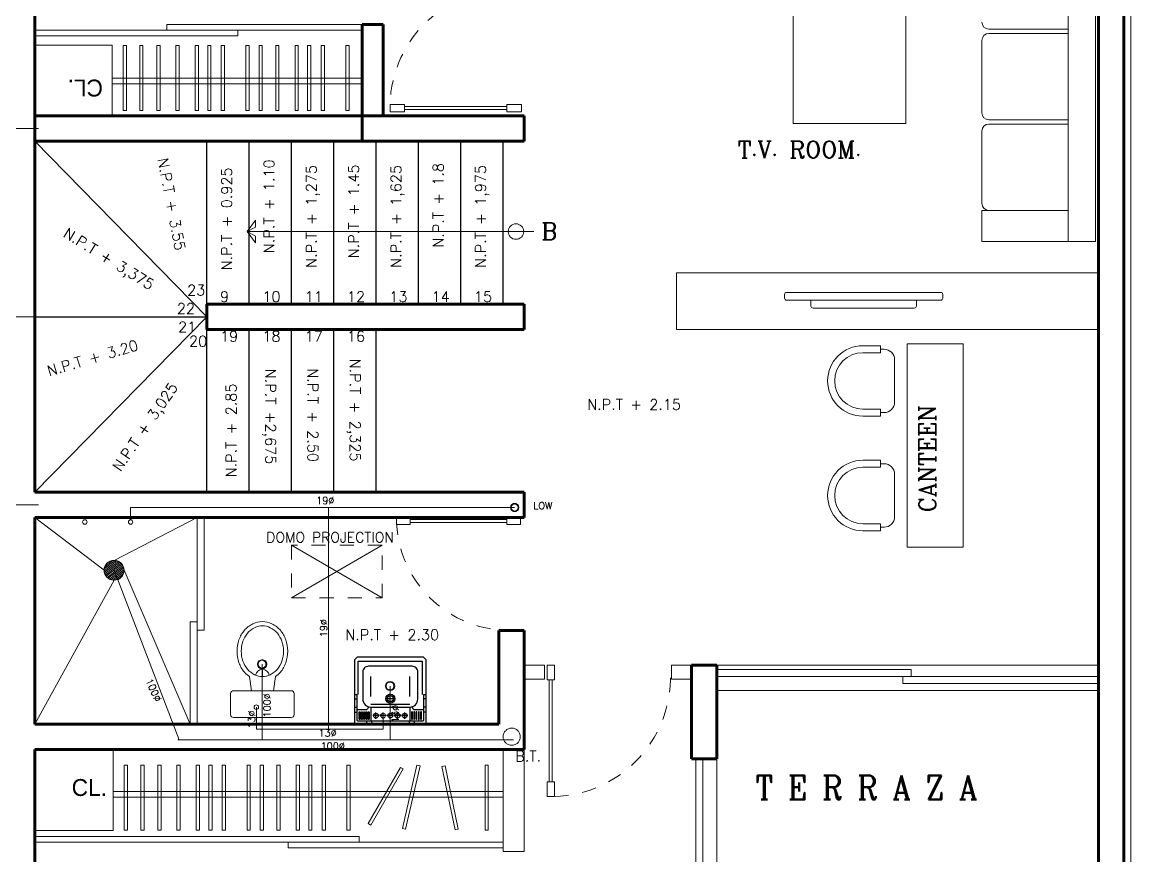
# Model space of a CAD drawing. Extents: x -111 to 1137, y -130 to 54.
# Drawn here: x 563.42 to 571.28, y -27.46 to -21.55 of the extents above; entities that cross this region are included whole.
import ezdxf

# ---------------------------------------------------------------- set-up
doc = ezdxf.new("R2010")
doc.units = 0
for name, pattern in [('CENTER2', [1.125, 0.75, -0.125, 0.125, -0.125]), ('DASHED', [19.05, 12.7, -6.35]), ('DASHED2', [0.375, 0.25, -0.125]), ('DIVIDE2', [15.875, 6.35, -3.175, 0, -3.175, 0, -3.175])]:
    doc.linetypes.add(name, pattern=pattern)
doc.layers.get('0').update_dxf_attribs({"lineweight": 0})
for name, color, linetype in [('CENEFA PISO', 1, 'Continuous'), ('DIM', 6, 'Continuous'), ('Escaleras', 17, 'Continuous'), ('In-TextHi', 7, 'Continuous'), ('MG', 13, 'Continuous'), ('SANITARIOS', 2, 'Continuous'), ('TEXTO', 164, 'Continuous'), ('verde', 92, 'Continuous')]:
    doc.layers.add(name, color=color, linetype=linetype)
for name, color, linetype, lineweight in [('EJES', 51, 'DIVIDE2', 0), ('HID', 20, 'Continuous', 0), ('MBA', 130, 'Continuous', 9), ('Mobiliario', 1, 'Continuous', 13), ('Muro div', 150, 'Continuous', 18), ('muros', 5, 'Continuous', 60), ('MUROS BAJOS', 42, 'Continuous', 18), ('PUERTAS', 1, 'Continuous', 9), ('SAN', 142, 'Continuous', 0), ('VENTANAS', 4, 'Continuous', 9)]:
    doc.layers.add(name, color=color, linetype=linetype, lineweight=lineweight)
doc.styles.add('80', font='ROMANS.shx', dxfattribs={"height": 0.15})
doc.styles.add('COMPLEX', font='complex.shx', dxfattribs={"height": 0.25})
doc.styles.add('MANOTEX3', font='MANOTEX3.shx')

# ---------------------------------------------------------------- blocks, each defined once
blk = doc.blocks.new('planta$0$ARBOLS')
for p, q in [((0.0177, 0.5089), (-0.0232, 0.4464)), ((0.0177, 0.4151), (0.0177, 0.5089)), ((-0.0232, 0.4464), (-0.0495, 0.3306)), ((0.0089, 0.3493), (0.0177, 0.4151)), ((-0.3766, 0.3337), (-0.3708, 0.2336)), ((-0.3269, 0.2367), (-0.3766, 0.3337)), ((-0.2131, 0.3306), (-0.1693, 0.2962)), ((-0.1342, 0.3181), (-0.2131, 0.3306)), ((-0.0495, 0.3306), (-0.0174, 0.1741)), ((0.0265, 0.2962), (0.0089, 0.3493)), ((-0.1693, 0.2962), (-0.1196, 0.2242)), ((-0.0845, 0.2649), (-0.1342, 0.3181)), ((-0.0641, 0.1334), (-0.0845, 0.2649)), ((0.0556, 0.1898), (0.0265, 0.2962)), ((-0.3708, 0.2336), (-0.3416, 0.1741)), ((-0.1663, 0.1584), (-0.3269, 0.2367)), ((-0.1196, 0.2242), (-0.0992, 0.1334)), ((0.1905, 0.1587), (0.254, 0.2222)), ((0.254, 0.2222), (0.3492, 0.2222)), ((0.3492, 0.2222), (0.3175, 0.1905)), ((-0.3416, 0.1741), (-0.2832, 0.1459)), ((-0.2832, 0.1459), (-0.2218, 0.1272)), ((-0.0933, 0.0239), (-0.1663, 0.1584)), ((-0.0992, 0.1334), (0, 0)), ((0, 0), (-0.0641, 0.1334)), ((-0.0174, 0.1741), (0.006, 0.0615)), ((0.0556, 0.0646), (0.0556, 0.1898)), ((0.127, 0.0635), (0.1905, 0.1587)), ((0.3175, 0.1905), (0.3175, 0.127)), ((-0.2218, 0.1272), (-0.1868, 0.0708)), ((-0.1868, 0.0708), (-0.1429, 0.0114)), ((0.3175, 0.127), (0.2222, 0.0635)), ((0.3185, 0.0552), (0.4558, 0.074)), ((0.4558, 0.074), (0.5054, 0.0583)), ((-0.3912, -0.0011), (-0.3036, 0.0083)), ((-0.3036, 0.0083), (-0.1838, -0.0011)), ((0, 0), (-0.2222, -0.0635)), ((-0.1838, -0.0011), (0, 0)), ((0, 0), (-0.1809, -0.0261)), ((-0.1429, 0.0114), (0, 0)), ((0, 0), (-0.0933, 0.0239)), ((-0.0904, -0.048), (0, 0)), ((0, 0), (-0.0232, -0.0543)), ((-0.0144, -0.0981), (0, 0)), ((0, 0), (0.0556, 0.0646)), ((0.2222, 0.0635), (0, 0)), ((0, 0), (0.127, 0.0635)), ((0.006, 0.0615), (0, 0)), ((0, 0), (0.19, 0.0145)), ((0.1958, -0.0167), (0, 0)), ((0, 0), (0.0323, -0.1107)), ((0.19, 0.0145), (0.3185, 0.0552)), ((0.3097, 0.0083), (0.1958, -0.0167)), ((0.4382, 0.0083), (0.3097, 0.0083)), ((0.5054, 0.0583), (0.4382, 0.0083)), ((-0.3211, -0.0386), (-0.3912, -0.0011)), ((-0.1809, -0.0261), (-0.3211, -0.0386)), ((-0.2222, -0.0635), (-0.3175, -0.0952)), ((-0.1984, -0.1451), (-0.0904, -0.048)), ((-0.0232, -0.0543), (-0.0699, -0.0888)), ((0.0089, -0.0231), (0.0952, -0.0952)), ((0.0177, -0.1013), (0.0089, -0.0231)), ((-0.3492, -0.127), (-0.4127, -0.1905)), ((-0.3175, -0.0952), (-0.3492, -0.127)), ((-0.0699, -0.0888), (-0.1751, -0.1513)), ((-0.0466, -0.1388), (-0.0144, -0.0981)), ((-0.029, -0.1701), (0.0177, -0.1013)), ((0.0323, -0.1107), (0.0177, -0.1826)), ((0.0635, -0.1905), (0.0317, -0.127)), ((0.0952, -0.0952), (0.1587, -0.1905)), ((-0.4127, -0.1905), (-0.4438, -0.2703)), ((-0.3562, -0.2295), (-0.2481, -0.1857)), ((-0.2481, -0.1857), (-0.1984, -0.1451)), ((-0.1751, -0.1513), (-0.2014, -0.2108)), ((-0.1605, -0.1983), (-0.0787, -0.1764)), ((-0.0875, -0.2108), (-0.029, -0.1701)), ((-0.0787, -0.1764), (-0.0466, -0.1388)), ((0.0177, -0.1826), (-0.0641, -0.2671)), ((0.0952, -0.2857), (0.0635, -0.1905)), ((0.1587, -0.1905), (0.1905, -0.3175)), ((-0.4438, -0.2703), (-0.4175, -0.2609)), ((-0.4175, -0.2609), (-0.3562, -0.2295)), ((-0.2014, -0.2108), (-0.1605, -0.1983)), ((-0.1751, -0.2671), (-0.0875, -0.2108)), ((-0.216, -0.3391), (-0.1751, -0.2671)), ((-0.0641, -0.2671), (-0.1605, -0.3391)), ((0.127, -0.381), (0.0952, -0.2857)), ((0.1905, -0.3175), (0.1905, -0.4445)), ((-0.2189, -0.4329), (-0.216, -0.3391)), ((-0.2014, -0.3891), (-0.2189, -0.4329)), ((-0.1605, -0.3391), (-0.2014, -0.3891)), ((0.1905, -0.4445), (0.127, -0.381))]:
    blk.add_line(p, q)
blk = doc.blocks.new('plant')
at = {"layer": 'MG', "linetype": 'Continuous'}
for radius, start, end in [(0.35, 74.3288, 97.1344), (0.315, 79.8437, 96.971), (0.35, 119.3259, 165.6135), (0.315, 120.101, 163.8444), (0.315, 53.3349, 62.207), (0.35, 46.9928, 57.7595), (0.315, 23.4329, 31.3272), (0.35, 24.1551, 30.1241), (0.35, 174.7943, 184.6449), (0.315, 173.4974, 184.6449), (0.315, 356.6967, 4.6449), (0.35, 356.4063, 4.6449), (0.315, 328.4749, 348.7343), (0.35, 324.2237, 348.281), (0.35, 206.2229, 245.6986), (0.315, 204.0427, 242.2898), (0.315, 265.0586, 280.1066), (0.315, 291.4191, 308.2072), (0.35, 289.3449, 306.0208), (0.35, 265.5834, 278.8325)]:
    blk.add_arc((592.304, -85.82), radius, start, end, dxfattribs=at)
at = {"layer": 'verde', "xscale": 1.600000000000018, "yscale": 1.600000000000018, "zscale": 1.600000000000018, "rotation": 168.6994883520946}
blk.add_blockref('planta$0$ARBOLS', (592.304, -85.82), dxfattribs=at)
blk = doc.blocks.new('A$C1D5E4422')
at = {"color": 142}
for centre, radius in [((0.0324, 0.0324), 0.0324), ((0.032, 0.0324), 0.0276)]:
    blk.add_circle(centre, radius, dxfattribs=at)
blk = doc.blocks.new('A$C124D6745')
at = {"layer": 'SAN', "color": 54, "ltscale": 0.25}
for p, q in [((0.0001, 0.0666), (0.0911, 0.1367)), ((0.0007, 0.0797), (0.0783, 0.1395)), ((0.0016, 0.0552), (0.1018, 0.1324)), ((0.0047, 0.0449), (0.1109, 0.1268)), ((0.0048, 0.0955), (0.0619, 0.1395)), ((0.009, 0.0356), (0.1188, 0.1202)), ((0.0145, 0.0273), (0.1255, 0.1127)), ((0.0212, 0.0198), (0.131, 0.1044)), ((0.0291, 0.0132), (0.1353, 0.0951)), ((0.0382, 0.0076), (0.1384, 0.0848)), ((0.0489, 0.0033), (0.1399, 0.0734)), ((0.0617, 0.0005), (0.1393, 0.0603)), ((0.0781, 0.0005), (0.1352, 0.0445))]:
    blk.add_line(p, q, dxfattribs=at)
at = {"layer": 'SAN', "ltscale": 0.25}
blk.add_circle((0.07, 0.07), 0.07, dxfattribs=at)

msp = doc.modelspace()

# ---------------------------------------------------------------- linework, layer by layer
at = {"color": 253}
for p, q in [((571.049, -23.3254), (568.059, -23.3254)), ((568.059, -23.3254), (568.059, -23.7254)), ((568.059, -23.7254), (571.049, -23.7254)), ((565.3274, -25.2566), (565.9702, -25.6299)), ((565.9702, -25.2566), (565.3274, -25.6299)), ((568.344, -26.1077), (571.049, -26.1077)), ((571.049, -26.2877), (568.344, -26.2877)), ((568.344, -28.2707), (568.344, -26.7707))]:
    msp.add_line(p, q, dxfattribs=at)
at = {"color": 253, "linetype": 'DASHED2', "ltscale": 0.2}
for p, q in [((565.9702, -25.2566), (565.3274, -25.2566)), ((565.3274, -25.2566), (565.3274, -25.6299)), ((565.9702, -25.6299), (565.9702, -25.2566)), ((565.3274, -25.6299), (565.9702, -25.6299))]:
    msp.add_line(p, q, dxfattribs=at)
at = {"layer": 'DIM', "color": 253}
for p, q in [((565.8906, -26.3289), (565.8906, -26.1871)), ((566.1674, -26.3289), (566.1674, -26.1871)), ((566.029, -26.3824), (566.029, -26.3074)), ((565.8915, -26.3849), (566.1665, -26.3849)), ((565.8915, -26.4049), (565.8915, -26.5049)), ((566.1665, -26.4049), (566.1665, -26.5049)), ((565.859, -26.5049), (565.859, -26.5249)), ((565.8965, -26.5049), (565.8965, -26.5249)), ((566.1615, -26.5049), (566.1615, -26.5249)), ((566.199, -26.5049), (566.199, -26.5249))]:
    msp.add_line(p, q, dxfattribs=at)
for points in [[(565.802, -26.3149), (565.802, -26.0815), (565.8036, -26.0799), (566.2544, -26.0799), (566.256, -26.0815), (566.256, -26.3149)], [(565.774, -26.3149), (565.794, -26.3149)], [(566.264, -26.3149), (566.284, -26.3149)]]:
    msp.add_lwpolyline(points, dxfattribs=at)
for points in [[(566.224, -26.1549, 0.414214), (566.184, -26.1149), (565.874, -26.1149, 0.414214), (565.834, -26.1549), (565.834, -26.3474, 0.414214), (565.8915, -26.4049), (566.1665, -26.4049, 0.414214), (566.224, -26.3474)], [(565.8143, -26.4889, -0.414597), (565.8113, -26.4919, -0.41383), (565.8083, -26.4889), (565.8083, -26.4409, -0.390655), (565.811, -26.4379, -0.438172), (565.8143, -26.4409)], [(565.8303, -26.4889, -0.414597), (565.8273, -26.4919, -0.41383), (565.8243, -26.4889), (565.8243, -26.4409, -0.390655), (565.827, -26.4379, -0.438172), (565.8303, -26.4409)], [(565.8463, -26.4889, -0.414597), (565.8433, -26.4919, -0.41383), (565.8403, -26.4889), (565.8403, -26.4409, -0.390655), (565.843, -26.4379, -0.438172), (565.8463, -26.4409)], [(565.8623, -26.4889, -0.414597), (565.8593, -26.4919, -0.41383), (565.8563, -26.4889), (565.8563, -26.4409, -0.390655), (565.859, -26.4379, -0.438172), (565.8623, -26.4409)], [(565.8783, -26.4889, -0.414597), (565.8753, -26.4919, -0.41383), (565.8723, -26.4889), (565.8723, -26.4409, -0.390655), (565.875, -26.4379, -0.438172), (565.8783, -26.4409)], [(566.1797, -26.4889, 0.414597), (566.1828, -26.4919, 0.41383), (566.1857, -26.4889), (566.1857, -26.4409, 0.390655), (566.183, -26.4379, 0.438172), (566.1797, -26.4409)], [(566.1957, -26.4889, 0.414597), (566.1988, -26.4919, 0.41383), (566.2017, -26.4889), (566.2017, -26.4409, 0.390655), (566.199, -26.4379, 0.438172), (566.1957, -26.4409)], [(566.2117, -26.4889, 0.414597), (566.2148, -26.4919, 0.41383), (566.2177, -26.4889), (566.2177, -26.4409, 0.390655), (566.215, -26.4379, 0.438172), (566.2117, -26.4409)], [(566.2277, -26.4889, 0.414597), (566.2308, -26.4919, 0.41383), (566.2337, -26.4889), (566.2337, -26.4409, 0.390655), (566.231, -26.4379, 0.438172), (566.2277, -26.4409)], [(566.2437, -26.4889, 0.414597), (566.2468, -26.4919, 0.41383), (566.2497, -26.4889), (566.2497, -26.4409, 0.390655), (566.247, -26.4379, 0.438172), (566.2437, -26.4409)]]:
    msp.add_lwpolyline(points, format="xyb", close=True, dxfattribs=at)
for points in [[(565.8715, -26.4013), (565.8715, -26.4074, -0.414214), (565.854, -26.4249), (565.798, -26.4249)], [(566.2598, -26.4249), (566.204, -26.4249, -0.414214), (566.1865, -26.4074), (566.1865, -26.4013)]]:
    msp.add_lwpolyline(points, format="xyb", dxfattribs=at)
for centre, radius in [((566.029, -26.3449), 0.0325), ((566.029, -26.3449), 0.0225), ((565.927, -26.4649), 0.017), ((566.029, -26.4649), 0.017), ((566.08, -26.4649), 0.017), ((566.131, -26.4649), 0.017)]:
    msp.add_circle(centre, radius, dxfattribs=at)
at = {"layer": 'EJES', "color": 253, "ltscale": 0.03}
for p, q in [((560.5822, -22.3), (563.5863, -22.3)), ((560.5822, -23.6354), (563.5863, -23.6354)), ((560.5822, -24.9704), (563.5789, -24.9704))]:
    msp.add_line(p, q, dxfattribs=at)
at = {"layer": 'Escaleras', "color": 253}
for p, q in [((563.509, -22.3904), (564.729, -23.6354)), ((564.729, -23.5604), (564.729, -22.3904)), ((565.029, -23.5454), (565.029, -22.3904)), ((565.329, -23.5454), (565.329, -22.3904)), ((565.629, -23.5454), (565.629, -22.3904)), ((565.929, -23.5454), (565.929, -22.3904)), ((566.229, -23.5454), (566.229, -22.3904)), ((566.529, -23.5454), (566.529, -22.3904)), ((566.829, -23.5454), (566.829, -22.3904)), ((563.509, -24.8804), (564.729, -23.6354)), ((563.509, -23.6372), (564.7264, -23.6363)), ((564.729, -24.8804), (564.729, -23.7254)), ((565.029, -24.8804), (565.029, -23.7254)), ((565.329, -24.8804), (565.329, -23.7254)), ((565.629, -24.8804), (565.629, -23.7254)), ((565.929, -24.8804), (565.929, -23.7254))]:
    msp.add_line(p, q, dxfattribs=at)
at = {"layer": 'HID', "ltscale": 0.25}
for p, q in [((564.1877, -25.0758), (564.1877, -24.989)), ((564.1877, -24.989), (566.9106, -24.989)), ((565.5901, -24.989), (565.5901, -26.5623)), ((565.0793, -26.5623), (565.0793, -26.4054)), ((565.978, -26.4649), (565.978, -26.5623)), ((565.978, -26.5623), (565.0793, -26.5623))]:
    msp.add_line(p, q, dxfattribs=at)
at = {"layer": 'HID', "linetype": 'CENTER2', "ltscale": 0.25}
for radius in [0.0288, 0.0271, 0.0253]:
    msp.add_circle((566.9106, -24.989), radius, dxfattribs=at)
at = {"layer": 'HID', "color": 130, "ltscale": 0.25}
for centre, radius in [((563.8635, -25.0913), 0.0159), ((564.1877, -25.0917), 0.0159), ((565.0793, -26.4054), 0.0159), ((565.978, -26.4649), 0.017)]:
    msp.add_circle(centre, radius, dxfattribs=at)
at = {"layer": 'HID', "color": 142, "linetype": 'DASHED'}
msp.add_circle((566.8899, -26.6149), 0.0609, dxfattribs=at)
at = {"layer": 'MBA', "color": 253}
for p, q in [((565.1221, -26.1884), (565.1221, -26.1384)), ((565.0443, -26.2884), (565.0297, -26.1884)), ((565.1999, -26.2884), (565.2145, -26.1884)), ((564.8971, -26.4584), (564.8971, -26.3084)), ((564.9171, -26.2884), (565.3271, -26.2884)), ((565.3471, -26.4584), (565.3471, -26.3084)), ((564.9171, -26.4784), (565.3271, -26.4784))]:
    msp.add_line(p, q, dxfattribs=at)
for centre, radius, start, end in [((565.1349, -25.98), 0.1846, 115.79212, 139.39871), ((565.1351, -25.9803), 0.155, 116.42996, 140.19443), ((565.1221, -25.9534), 0.155, 90, 115.79212), ((565.1221, -25.9541), 0.1258, 90, 116.42996), ((565.1221, -25.9534), 0.155, 64.20788, 90), ((565.1221, -25.9541), 0.1258, 63.57004, 90), ((565.1091, -25.9803), 0.155, 39.80557, 63.57004), ((565.1092, -25.98), 0.1846, 40.60129, 64.20788), ((565.1865, -26.0084), 0.2444, 160.45309, 180), ((565.155, -25.9972), 0.211, 139.39871, 160.45309), ((565.1555, -25.9973), 0.1816, 140.19443, 160.95645), ((565.0887, -25.9973), 0.1816, 19.04355, 39.80557), ((565.0892, -25.9972), 0.211, 19.54691, 40.60129), ((565.0577, -26.0084), 0.2444, 0, 19.54691), ((565.1865, -26.0084), 0.2444, 180, 199.54691), ((565.1875, -26.0084), 0.2154, 160.95645, 180), ((565.1875, -26.0084), 0.2154, 180, 199.04355), ((565.0567, -26.0084), 0.2154, 0, 19.04355), ((565.0567, -26.0084), 0.2154, 340.95645, 0), ((565.0577, -26.0084), 0.2444, 340.45309, 0), ((565.155, -26.0195), 0.211, 199.54691, 220.60129), ((565.1555, -26.0194), 0.1816, 199.04355, 219.80557), ((565.0887, -26.0194), 0.1816, 320.19443, 340.95645), ((565.0892, -26.0195), 0.211, 319.39871, 340.45309), ((565.1349, -26.0367), 0.1846, 220.60129, 235.23633), ((565.1351, -26.0364), 0.155, 219.80557, 243.57004), ((565.1221, -26.1884), 0.05, 11.46638, 168.53352), ((565.1091, -26.0364), 0.155, 296.42996, 320.19443), ((565.1092, -26.0367), 0.1846, 304.76367, 319.39871), ((565.1221, -26.0626), 0.1258, 243.57004, 270), ((565.1221, -26.0626), 0.1258, 270, 296.42996), ((564.9171, -26.3084), 0.02, 90, 180), ((565.3271, -26.3084), 0.02, 0, 90), ((564.9171, -26.4584), 0.02, 180, 270), ((565.3271, -26.4584), 0.02, 270, 0)]:
    msp.add_arc(centre, radius, start, end, dxfattribs=at)
at = {"layer": 'Mobiliario', "color": 253}
for p, q in [((565.829, -21.6023), (563.509, -21.6023)), ((565.829, -21.5623), (564.4451, -21.5623)), ((564.4451, -21.5623), (564.4451, -21.6023)), ((564.9488, -21.6048), (564.9488, -21.6423)), ((564.9488, -21.6423), (563.509, -21.6423)), ((564.0577, -21.7092), (563.509, -21.7092)), ((564.0577, -22.2095), (564.0577, -21.7092)), ((564.0577, -21.9443), (565.8301, -21.9443)), ((564.0577, -21.9843), (565.8301, -21.9843)), ((569.5045, -23.841), (569.3795, -23.841)), ((569.5045, -23.891), (569.3795, -23.891)), ((569.5045, -23.841), (569.5045, -23.891)), ((569.5295, -23.866), (569.5045, -23.866)), ((569.6045, -24.241), (569.6045, -23.941)), ((569.3795, -24.291), (569.5045, -24.291)), ((569.3795, -24.341), (569.5045, -24.341)), ((569.5045, -24.291), (569.5045, -24.341)), ((569.5045, -24.316), (569.5295, -24.316)), ((569.5045, -24.6536), (569.3795, -24.6536)), ((569.5045, -24.6536), (569.5045, -24.7036)), ((569.5295, -24.6786), (569.5045, -24.6786)), ((569.5045, -24.7036), (569.3795, -24.7036)), ((569.6045, -25.0536), (569.6045, -24.7536)), ((564.659, -26.5249), (564.659, -25.0604)), ((564.709, -25.859), (564.709, -25.0604)), ((569.3795, -25.1036), (569.5045, -25.1036)), ((569.5045, -25.1036), (569.5045, -25.1536)), ((569.5045, -25.1286), (569.5295, -25.1286)), ((569.3795, -25.1536), (569.5045, -25.1536)), ((564.609, -26.5249), (564.609, -25.799)), ((564.609, -25.799), (564.659, -25.799)), ((564.659, -25.859), (564.709, -25.859)), ((564.0651, -26.7049), (564.0651, -27.279)), ((564.0651, -27.004), (566.829, -27.004)), ((564.0651, -27.044), (566.829, -27.044)), ((564.0651, -27.279), (563.509, -27.279)), ((565.8089, -27.3221), (563.509, -27.3221)), ((565.8089, -27.3595), (565.8089, -27.3221)), ((566.829, -27.3621), (563.509, -27.3621)), ((565.3052, -27.4021), (565.3052, -27.3621)), ((566.829, -27.4021), (565.3052, -27.4021))]:
    msp.add_line(p, q, dxfattribs=at)
at = {"layer": 'Mobiliario', "color": 253, "linetype": 'Continuous', "ltscale": 0.1}
for p, q in [((570.8353, -21.5962), (570.2728, -21.5962)), ((570.2228, -22.1887), (570.2228, -21.6762)), ((570.8353, -21.6262), (570.2728, -21.6262)), ((570.8353, -22.2387), (570.2728, -22.2387)), ((570.2228, -22.8312), (570.2228, -22.3187)), ((570.8353, -22.2687), (570.2728, -22.2687)), ((570.7728, -22.8812), (570.2728, -22.8812))]:
    msp.add_line(p, q, dxfattribs=at)
at = {"layer": 'Mobiliario', "color": 253, "linetype": 'Continuous'}
for p, q in [((568.8243, -23.4776), (568.8243, -23.5037)), ((569.9306, -23.4626), (568.8393, -23.4626)), ((569.9455, -23.4776), (569.9455, -23.5037)), ((569.9306, -23.5187), (568.8393, -23.5187)), ((569.0112, -23.5187), (569.0112, -23.5598)), ((569.7437, -23.5747), (569.0261, -23.5747)), ((569.7586, -23.5187), (569.7586, -23.5598))]:
    msp.add_line(p, q, dxfattribs=at)
at = {"layer": 'Mobiliario', "color": 253, "ltscale": 0.1}
msp.add_lwpolyline([(569.6845, -22.2649), (569.6845, -21.4649), (568.8845, -21.4649), (568.8845, -22.2649), (569.6845, -22.2649)], dxfattribs=at)
at = {"layer": 'Mobiliario', "color": 253}
for points in [[(564.1342, -22.1717), (564.1575, -22.1717), (564.1575, -21.7117), (564.1342, -21.7117)], [(564.2523, -22.1717), (564.2756, -22.1717), (564.2756, -21.7117), (564.2523, -21.7117)], [(564.3736, -22.1717), (564.3969, -22.1717), (564.3969, -21.7117), (564.3736, -21.7117)], [(564.5077, -22.1717), (564.531, -22.1717), (564.531, -21.7117), (564.5077, -21.7117)], [(564.645, -22.1717), (564.6682, -22.1717), (564.6682, -21.7117), (564.645, -21.7117)], [(564.7343, -22.1717), (564.7576, -22.1717), (564.7576, -21.7117), (564.7343, -21.7117)], [(564.8301, -22.1717), (564.8534, -22.1717), (564.8534, -21.7117), (564.8301, -21.7117)], [(565.0057, -22.1717), (565.0289, -22.1717), (565.0289, -21.7117), (565.0057, -21.7117)], [(565.0982, -22.1717), (565.1215, -22.1717), (565.1215, -21.7117), (565.0982, -21.7117)], [(565.2163, -22.1717), (565.2396, -22.1717), (565.2396, -21.7117), (565.2163, -21.7117)], [(565.3536, -22.1717), (565.3768, -22.1717), (565.3768, -21.7117), (565.3536, -21.7117)], [(565.443, -22.1717), (565.4662, -22.1717), (565.4662, -21.7117), (565.443, -21.7117)], [(565.5387, -22.1717), (565.562, -22.1717), (565.562, -21.7117), (565.5387, -21.7117)], [(565.7143, -22.1717), (565.7375, -22.1717), (565.7375, -21.7117), (565.7143, -21.7117)], [(564.1416, -26.8165), (564.1649, -26.8165), (564.1649, -27.2765), (564.1416, -27.2765)], [(564.2597, -26.8165), (564.283, -26.8165), (564.283, -27.2765), (564.2597, -27.2765)], [(564.381, -26.8165), (564.4043, -26.8165), (564.4043, -27.2765), (564.381, -27.2765)], [(564.5151, -26.8165), (564.5383, -26.8165), (564.5383, -27.2765), (564.5151, -27.2765)], [(564.6523, -26.8165), (564.6756, -26.8165), (564.6756, -27.2765), (564.6523, -27.2765)], [(564.7417, -26.8165), (564.765, -26.8165), (564.765, -27.2765), (564.7417, -27.2765)], [(564.8375, -26.8165), (564.8607, -26.8165), (564.8607, -27.2765), (564.8375, -27.2765)], [(565.013, -26.8165), (565.0363, -26.8165), (565.0363, -27.2765), (565.013, -27.2765)], [(565.1056, -26.8165), (565.1289, -26.8165), (565.1289, -27.2765), (565.1056, -27.2765)], [(565.2237, -26.8165), (565.247, -26.8165), (565.247, -27.2765), (565.2237, -27.2765)], [(565.361, -26.8165), (565.3842, -26.8165), (565.3842, -27.2765), (565.361, -27.2765)], [(565.4503, -26.8165), (565.4736, -26.8165), (565.4736, -27.2765), (565.4503, -27.2765)], [(565.5461, -26.8165), (565.5694, -26.8165), (565.5694, -27.2765), (565.5461, -27.2765)], [(565.7217, -26.8165), (565.7449, -26.8165), (565.7449, -27.2765), (565.7217, -27.2765)], [(566.1001, -26.832), (566.1203, -26.8435), (565.8917, -27.2427), (565.8715, -27.2311)], [(566.2182, -26.8166), (566.2408, -26.8218), (566.1377, -27.2701), (566.115, -27.2649)], [(566.3942, -26.8257), (566.417, -26.821), (566.5108, -27.2713), (566.4881, -27.2761)], [(566.7004, -26.8165), (566.7237, -26.8165), (566.7237, -27.2765), (566.7004, -27.2765)]]:
    msp.add_lwpolyline(points, close=True, dxfattribs=at)
at = {"layer": 'Mobiliario', "color": 253, "linetype": 'Continuous', "ltscale": 0.1}
for centre, start, end in [((570.2728, -21.5462), 180, 270), ((570.2728, -21.6762), 90, 180), ((570.2728, -22.1887), 180, 270), ((570.2728, -22.3187), 90, 180), ((570.2728, -22.8312), 180, 270)]:
    msp.add_arc(centre, 0.05, start, end, dxfattribs=at)
at = {"layer": 'Mobiliario', "color": 253, "linetype": 'Continuous'}
for centre, start, end in [((568.8393, -23.4776), 90, 180), ((569.9306, -23.4776), 0, 90), ((568.8393, -23.5037), 180, 270), ((569.0261, -23.5598), 180, 270), ((569.7437, -23.5598), 270, 360), ((569.9306, -23.5037), 270, 0)]:
    msp.add_arc(centre, 0.0149, start, end, dxfattribs=at)
at = {"layer": 'Mobiliario', "color": 253}
for centre, radius, start, end in [((569.3795, -24.091), 0.25, 90, 270), ((569.3795, -24.091), 0.2, 90, 270), ((569.5295, -23.941), 0.075, 0, 90), ((569.5295, -24.241), 0.075, 270, 0), ((569.3795, -24.9036), 0.25, 90, 270), ((569.5295, -24.7536), 0.075, 0, 90), ((569.3795, -24.9036), 0.2, 90, 270), ((569.5295, -25.0536), 0.075, 270, 0)]:
    msp.add_arc(centre, radius, start, end, dxfattribs=at)
at = {"layer": 'Muro div', "color": 253}
for p, q in [((567.1215, -26.1077), (566.979, -26.1077)), ((567.1215, -26.1077), (567.1215, -26.2077)), ((568.0215, -26.1077), (568.0215, -26.2077)), ((568.0215, -26.1077), (568.164, -26.1077)), ((567.1215, -26.2077), (566.979, -26.2077)), ((568.0215, -26.2077), (568.164, -26.2077)), ((566.829, -27.4287), (566.829, -26.7049)), ((566.979, -27.4287), (566.979, -26.7049)), ((566.829, -27.4287), (566.979, -27.4287))]:
    msp.add_line(p, q, dxfattribs=at)
at = {"layer": 'muros', "color": 253, "lineweight": 0}
for p, q in [((571.279, -30.7977), (571.279, -15.7977)), ((571.279, -15.7977), (571.279, -30.7977))]:
    msp.add_line(p, q, dxfattribs=at)
at = {"layer": 'muros', "color": 253}
for p, q in [((571.229, -30.7977), (571.229, -15.8477)), ((563.509, -17.9589), (563.509, -22.3904)), ((571.049, -26.1077), (571.049, -20.187)), ((565.829, -22.3904), (565.829, -21.5623)), ((565.829, -21.5623), (565.979, -21.5623)), ((565.979, -22.2095), (565.979, -21.5623)), ((566.979, -22.2095), (563.509, -22.2095)), ((566.979, -22.2095), (565.979, -22.2095)), ((566.979, -22.3904), (566.979, -22.2095)), ((566.979, -22.3904), (566.979, -22.2095)), ((564.474, -22.3895), (563.509, -22.3895)), ((563.509, -22.3904), (563.509, -24.8804)), ((563.509, -22.3904), (563.509, -24.8804)), ((566.979, -22.3904), (563.509, -22.3904)), ((566.979, -23.5454), (564.729, -23.5454)), ((564.729, -23.5454), (564.729, -23.7254)), ((566.979, -23.5454), (566.979, -23.7254)), ((566.979, -23.7254), (564.729, -23.7254)), ((566.979, -24.8804), (563.509, -24.8804)), ((566.979, -25.0604), (566.979, -24.8804)), ((563.509, -25.0604), (563.509, -26.5249)), ((563.509, -25.0604), (563.509, -26.5249)), ((566.979, -25.0604), (563.509, -25.0604)), ((566.799, -26.5249), (566.799, -25.8604)), ((566.799, -25.8604), (566.979, -25.8604)), ((566.979, -26.7049), (566.979, -25.8604)), ((568.164, -26.1077), (568.164, -26.7707)), ((568.164, -26.1077), (568.344, -26.1077)), ((568.344, -26.1077), (568.344, -26.7707)), ((571.049, -30.7977), (571.049, -26.1077)), ((566.799, -26.5249), (563.509, -26.5249)), ((563.509, -26.7049), (563.509, -30.6177)), ((566.799, -26.7049), (563.509, -26.7049)), ((566.799, -26.7049), (566.979, -26.7049)), ((568.164, -26.7707), (568.344, -26.7707))]:
    msp.add_line(p, q, dxfattribs=at)
at = {"layer": 'MUROS BAJOS', "color": 253}
for p, q in [((571.029, -23.1012), (571.029, -20.187)), ((570.8353, -20.407), (570.8353, -23.1012)), ((570.8353, -22.8812), (570.2228, -22.8812)), ((570.2228, -22.8812), (570.2228, -23.1012)), ((565.0139, -23.0315), (565.0725, -22.9512)), ((565.0725, -22.9993), (565.0139, -23.0315)), ((565.0725, -22.9512), (565.0725, -22.9993)), ((567.0471, -23.0315), (565.0139, -23.0315)), ((565.0139, -23.0315), (565.0725, -23.1117)), ((565.0725, -23.0636), (565.0139, -23.0315)), ((565.0725, -23.1117), (565.0725, -23.0636)), ((570.2228, -23.1012), (571.029, -23.1012))]:
    msp.add_line(p, q, dxfattribs=at)
msp.add_lwpolyline([(569.6939, -25.2703), (570.0914, -25.2703), (570.0914, -23.8278), (569.6939, -23.8278)], close=True, dxfattribs=at)
msp.add_circle((566.9197, -23.0315), 0.055, dxfattribs=at)
at = {"layer": 'PUERTAS', "color": 253, "ltscale": 0.5}
for p, q in [((566.1304, -22.145, -160.1331), (566.8544, -22.145, -160.1331)), ((566.8544, -22.1656, -160.1331), (566.1304, -22.1656, -160.1331)), ((566.8544, -25.0751), (566.1708, -25.0751)), ((566.1708, -25.0946), (566.8544, -25.0946)), ((567.1563, -26.2112), (567.1563, -26.9353)), ((567.177, -26.9353), (567.177, -26.2112))]:
    msp.add_line(p, q, dxfattribs=at)
at = {"layer": 'PUERTAS', "color": 253, "ltscale": 0.5, "elevation": -160.1331}
for points in [[(566.0269, -22.1825), (566.0269, -22.1308), (566.1304, -22.1308), (566.1304, -22.1825)], [(566.9579, -22.1812), (566.9579, -22.1294), (566.8544, -22.1294), (566.8544, -22.1812)]]:
    msp.add_lwpolyline(points, close=True, dxfattribs=at)
at = {"layer": 'PUERTAS', "color": 253, "ltscale": 0.5}
for points in [[(566.0732, -25.0604), (566.0732, -25.1093), (566.1708, -25.1093), (566.1708, -25.0604)], [(566.9521, -25.0604), (566.9521, -25.1093), (566.8544, -25.1093), (566.8544, -25.0604)], [(567.1408, -26.1077), (567.1925, -26.1077), (567.1925, -26.2112), (567.1408, -26.2112)], [(567.1408, -27.0387), (567.1925, -27.0387), (567.1925, -26.9353), (567.1408, -26.9353)]]:
    msp.add_lwpolyline(points, close=True, dxfattribs=at)
at = {"layer": 'PUERTAS', "color": 253, "linetype": 'DASHED2', "ltscale": 0.3}
for centre, radius, start, end in [((566.8721, -22.1525), 0.8455, 85.54005, 178.41933), ((566.8712, -25.0619, 151.1843), 0.7983, 181.58067, 274.45995), ((567.1695, -26.1935, 160.1331), 0.8455, 271.58067, 4.45995)]:
    msp.add_arc(centre, radius, start, end, dxfattribs=at)
at = {"layer": 'SAN', "ltscale": 0.25}
for p, q in [((564.0712, -25.4342), (564.5312, -26.6363)), ((565.1202, -26.1005), (565.1202, -26.6363)), ((566.0277, -26.2551), (566.0291, -26.6363)), ((566.9021, -26.6363), (564.523, -26.6363))]:
    msp.add_line(p, q, dxfattribs=at)
at = {"layer": 'SANITARIOS', "color": 253}
for p, q in [((565.774, -26.3449), (565.794, -26.3449)), ((565.774, -26.4049), (565.794, -26.4049)), ((566.284, -26.3449), (566.264, -26.3449)), ((566.284, -26.4049), (566.264, -26.4049)), ((565.774, -26.4399), (565.794, -26.4399)), ((566.284, -26.4399), (566.264, -26.4399))]:
    msp.add_line(p, q, dxfattribs=at)
at = {"layer": 'SANITARIOS', "color": 253, "linetype": 'CENTER2', "ltscale": 0.04}
for p, q in [((566.0665, -26.3449), (565.9915, -26.3449)), ((565.95, -26.4649), (565.904, -26.4649)), ((565.927, -26.4879), (565.927, -26.4419)), ((566.001, -26.4649), (565.955, -26.4649)), ((565.978, -26.4879), (565.978, -26.4419)), ((566.052, -26.4649), (566.006, -26.4649)), ((566.029, -26.4879), (566.029, -26.4419)), ((566.103, -26.4649), (566.057, -26.4649)), ((566.08, -26.4879), (566.08, -26.4419)), ((566.154, -26.4649), (566.108, -26.4649)), ((566.131, -26.4879), (566.131, -26.4419))]:
    msp.add_line(p, q, dxfattribs=at)
at = {"layer": 'SANITARIOS', "color": 253}
msp.add_lwpolyline([(566.274, -26.5249, 0.414214), (566.284, -26.5149), (566.284, -26.0699), (566.264, -26.0499), (565.794, -26.0499), (565.774, -26.0699), (565.774, -26.5149, 0.414214), (565.784, -26.5249)], format="xyb", close=True, dxfattribs=at)
msp.add_lwpolyline([(566.264, -26.3149), (566.264, -26.4049), (566.264, -26.4969, -0.414214), (566.256, -26.5049), (565.802, -26.5049, -0.414214), (565.794, -26.4969), (565.794, -26.4049), (565.794, -26.3149)], format="xyb", dxfattribs=at)
at = {"layer": 'VENTANAS', "color": 253}
for p, q in [((563.509, -25.0604), (564.0012, -25.4342)), ((564.659, -25.0604), (564.0712, -25.3653)), ((564.609, -26.5249), (564.1412, -25.4342)), ((564.0712, -25.5042), (563.509, -26.5249)), ((568.344, -26.1377), (569.7215, -26.1377)), ((569.7215, -26.1377), (569.7215, -26.1877)), ((568.344, -26.1877), (571.049, -26.1877)), ((569.6615, -26.1877), (569.6615, -26.2377)), ((569.6615, -26.2377), (571.049, -26.2377)), ((568.194, -27.5507), (568.194, -26.7707)), ((568.244, -28.2707), (568.244, -26.7707))]:
    msp.add_line(p, q, dxfattribs=at)
msp.add_circle((564.0712, -25.4342), 0.07, dxfattribs=at)

# ---------------------------------------------------------------- block references
at = {"color": 142}
for p in [(565.0879, -26.1329), (565.9953, -26.2875)]:
    msp.add_blockref('A$C1D5E4422', p, dxfattribs=at)
at = {"layer": 'CENEFA PISO', "color": 253, "linetype": 'Continuous', "xscale": 0.7509559433370899, "yscale": 0.7509559433370899, "zscale": 0.7509559433370899, "rotation": 316.6205450361308}
msp.add_blockref('plant', (288.2663, 331.6794), dxfattribs=at)
at = {"layer": 'SAN', "ltscale": 0.25}
msp.add_blockref('A$C124D6745', (563.9996, -25.5042), dxfattribs=at)

# ---------------------------------------------------------------- texts
at = {"layer": 'In-TextHi', "color": 7, "style": '80'}
for s, p in [('19%%C', (565.5039, -24.9642)), ('13%%C', (565.5205, -26.6133)), ('100%%C', (565.5355, -26.7049))]:
    msp.add_text(s, height=0.05, dxfattribs=at).set_placement(p)
at = {"layer": 'In-TextHi', "color": 54, "style": '80'}
msp.add_text('LOW', height=0.05, dxfattribs=at).set_placement((567.0425, -25.001))
at = {"layer": 'In-TextHi', "color": 7, "style": '80'}
for s, rotation, p in [('19%%C', 90, (565.5819, -25.909)), ('100%%C', 294.16085, (564.2929, -26.216)), ('100%%C', 90, (565.1805, -26.4784)), ('13%%C', 90, (566.0899, -26.5167)), ('13%%C', 90, (565.0711, -26.5564))]:
    msp.add_text(s, height=0.05, rotation=rotation, dxfattribs=at).set_placement(p)
at = {"layer": 'TEXTO', "color": 253, "lineweight": 20, "style": 'MANOTEX3'}
msp.add_text('CL.', height=0.12, rotation=180, dxfattribs=at).set_placement((563.9915, -21.9533))
at = {"layer": 'TEXTO', "color": 253, "linetype": 'Continuous', "lineweight": 20, "ltscale": 0.3, "style": 'COMPLEX'}
for s, height, p in [('T.V. ROOM.', 0.12018, (568.4916, -22.51)), ('B', 0.1202, (567.0996, -23.0895)), ('23', 0.07498, (564.5889, -23.4845)), ('9', 0.075, (564.8219, -23.5308)), ('10', 0.07498, (565.1219, -23.5308)), ('11', 0.07498, (565.4219, -23.5308)), ('12', 0.07498, (565.7219, -23.5308)), ('13', 0.07498, (566.0219, -23.5308)), ('14', 0.07498, (566.3219, -23.5308)), ('15', 0.07498, (566.6219, -23.5308)), ('22', 0.07498, (564.5159, -23.615)), ('21', 0.07498, (564.5244, -23.7457)), ('20', 0.07498, (564.6022, -23.8471)), ('19', 0.07498, (564.8219, -23.8123)), ('18', 0.07498, (565.1219, -23.8123)), ('17', 0.07498, (565.4219, -23.8123)), ('16', 0.07498, (565.7219, -23.8123)), ('N.P.T + 2.15', 0.074975, (567.4248, -24.296)), ('DOMO PROJECTION', 0.072109, (565.1494, -25.2362)), ('N.P.T + 2.30', 0.074975, (565.7098, -25.929))]:
    msp.add_text(s, height=height, dxfattribs=at).set_placement(p)
for s, height, rotation, p in [('N.P.T + 3.55', 0.074975, 280.86712, (564.3784, -22.5178)), ('N.P.T + 1.10', 0.074975, 90, (565.2065, -23.1847)), ('N.P.T + 1.8', 0.074975, 90, (566.4065, -23.1462)), ('N.P.T + 0.925', 0.074975, 90, (564.9065, -23.3068)), ('N.P.T + 1,275', 0.074975, 90, (565.5065, -23.289)), ('N.P.T + 1.45', 0.074975, 90, (565.8065, -23.2212)), ('N.P.T + 1,625', 0.074975, 90, (566.1065, -23.289)), ('N.P.T + 1,975', 0.074975, 90, (566.7065, -23.289)), ('N.P.T + 3,375', 0.074975, 328.12116, (563.7044, -23.0634)), ('N.P.T + 3.20', 0.074975, 16.52647, (563.6103, -24.0586)), ('N.P.T + 2,325', 0.074975, 270, (565.743, -23.9329)), ('N.P.T +2,675', 0.074975, 270, (565.143, -24.0043)), ('N.P.T + 2.50', 0.074975, 270, (565.443, -24.0007)), ('N.P.T + 3,025', 0.074975, 55.6883, (564.1153, -24.7395)), ('N.P.T + 2.85', 0.074975, 90.03115, (564.9381, -24.7751)), ('CANTEEN', 0.12018, 90, (569.8969, -25.0238))]:
    msp.add_text(s, height=height, rotation=rotation, dxfattribs=at).set_placement(p)
at = {"layer": 'TEXTO', "color": 5, "linetype": 'Continuous', "lineweight": 20, "ltscale": 0.3, "style": 'COMPLEX'}
msp.add_text('B.T.', height=0.07498, dxfattribs=at).set_placement((566.915, -26.7902))
at = {"layer": 'TEXTO', "color": 253, "lineweight": 20, "style": 'MANOTEX3'}
msp.add_text('CL.', height=0.12, dxfattribs=at).set_placement((563.7703, -27.035))
at = {"layer": 'TEXTO', "color": 253, "linetype": 'Continuous', "lineweight": 20, "ltscale": 0.3, "style": 'COMPLEX', "width": 0.9}
msp.add_text('T E R R A Z A', height=0.17, rotation=359.99999, dxfattribs=at).set_placement((568.6183, -27.0605))

doc.saveas('drawing.dxf')
